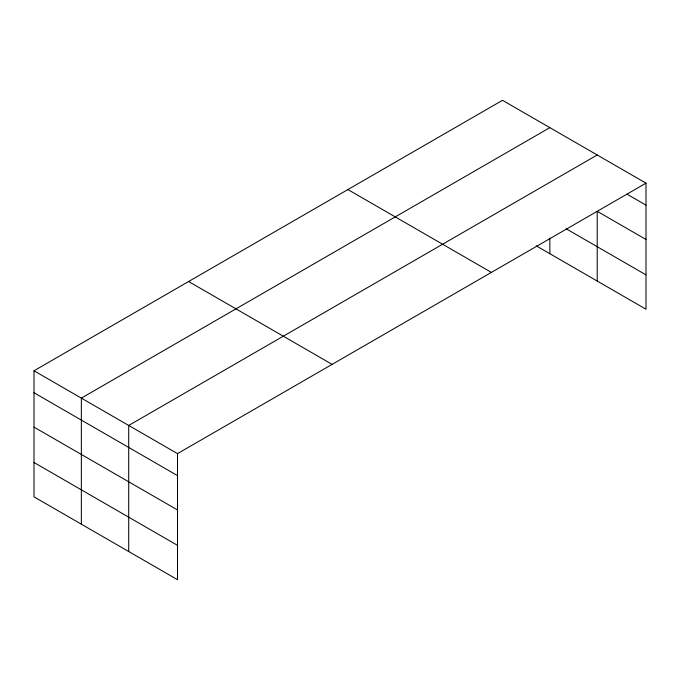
<?xml version="1.0" encoding="UTF-8"?>
<svg xmlns="http://www.w3.org/2000/svg" width="680" height="680" viewBox="0 0 680 680"><rect width="100%" height="100%" fill="white"/><g stroke="black" fill="none" stroke-linecap="round" stroke-linejoin="round"><path stroke-width="1.02" d="M34 370.778L177.506 453.628L177.506 579.7L34 496.85L34 370.778L502.494 100.3L646 183.149L646 309.221L536.188 245.82M549.856 127.636L81.353 398.123L81.353 524.195M597.21 154.981L128.715 425.459L128.715 551.531M177.506 453.628L646 183.149M627.028 194.174L646 205.131M646 239.479L597.21 211.31L597.21 281.052M566.244 228.82L646 274.873M347.897 189.558L491.394 272.408M188.606 281.52L332.103 364.37M34 392.76L177.506 475.617M34 427.116L177.506 509.966M34 462.502L177.506 545.351M549.856 238.094L549.856 253.708"/></g></svg>
